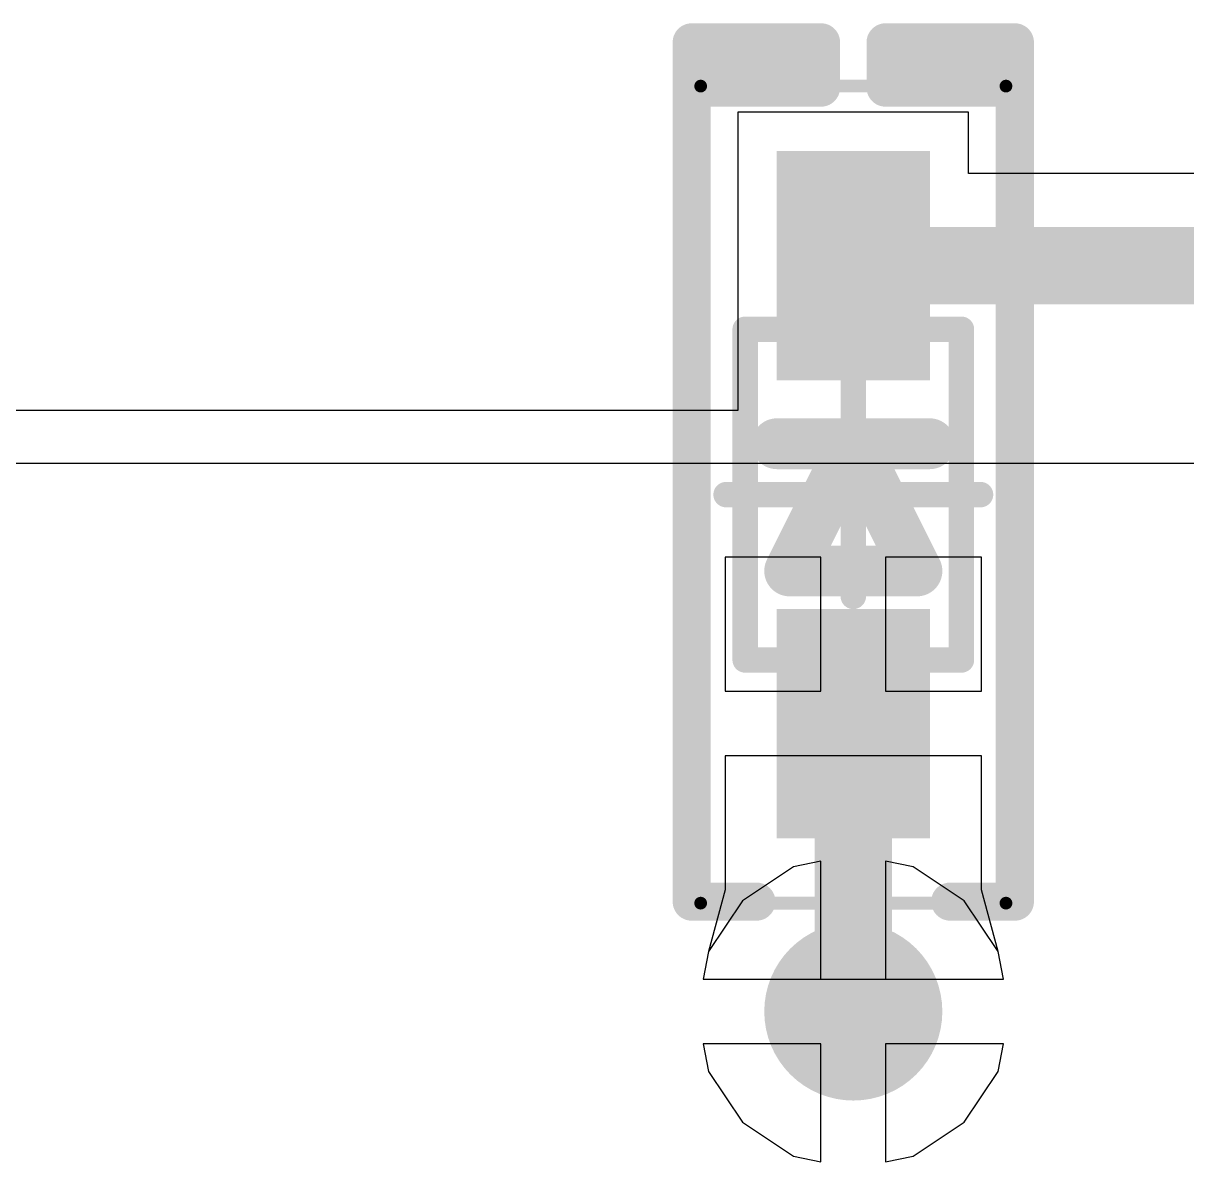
# Model space of a CAD drawing. Header units: millimetres. Extents: x 45 to 209, y 90 to 189.
# Drawn here: x 146.205 to 150.778, y 98.391 to 102.866 of the extents above; entities that cross this region are included whole.
import ezdxf

# ---------------------------------------------------------------- set-up
doc = ezdxf.new("R2010")
doc.units = ezdxf.units.MM
for name, color, linetype in [('BottomLayer', 5, 'Continuous'), ('Mechanical13', 56, 'Continuous'), ('Mechanical15', 56, 'Continuous'), ('MultiLayer', 9, 'Continuous'), ('TopLayer', 1, 'Continuous'), ('TopOverlay', 2, 'Continuous'), ('TopPaste', 8, 'Continuous'), ('TopSolder', 216, 'Continuous'), ('ViaHoleLayer', 16, 'Continuous')]:
    doc.layers.add(name, color=color, linetype=linetype)

# ---------------------------------------------------------------- blocks, each defined once
blk = doc.blocks.new('SOD523F_76')
at = {"layer": 'Mechanical13', "const_width": 0.1}
for points in [[(-0.65, 0.425), (-0.65, -0.425)], [(-0.65, 0.425), (0.65, 0.425)], [(0.65, 0.425), (0.65, -0.425)], [(-0.65, -0.425), (0.65, -0.425)]]:
    blk.add_lwpolyline(points, dxfattribs=at)
at = {"layer": 'Mechanical13', "const_width": 0.05}
for points in [[(-0.675, 0.425, 1), (-0.625, 0.425, 1)], [(-0.675, 0.425, 1), (-0.625, 0.425, 1)], [(0.625, 0.425, 1), (0.675, 0.425, 1)], [(0.625, 0.425, 1), (0.675, 0.425, 1)], [(-0.675, -0.425, 1), (-0.625, -0.425, 1)], [(-0.675, -0.425, 1), (-0.625, -0.425, 1)], [(0.625, -0.425, 1), (0.675, -0.425, 1)], [(0.625, -0.425, 1), (0.675, -0.425, 1)]]:
    blk.add_lwpolyline(points, format="xyb", close=True, dxfattribs=at)
at = {"layer": 'Mechanical15'}
for points, const_width in [([(-1.606, 0.6), (-1.606, -0.6)], 0.05), ([(-1.606, 0.6), (1.606, 0.6)], 0.05), ([(1.606, 0.6), (1.606, -0.6)], 0.05), ([(0, 0.5), (0, -0.5)], 0.1), ([(-0.4, 0), (0.6, 0)], 0.1), ([(-1.606, -0.6), (1.606, -0.6)], 0.05)]:
    blk.add_lwpolyline(points, dxfattribs=dict(at, const_width=const_width))
for points, const_width in [([(-1.6185, 0.6, 1), (-1.5935, 0.6, 1)], 0.025), ([(-1.6185, 0.6, 1), (-1.5935, 0.6, 1)], 0.025), ([(1.5935, 0.6, 1), (1.6185, 0.6, 1)], 0.025), ([(1.5935, 0.6, 1), (1.6185, 0.6, 1)], 0.025), ([(-0.025, 0.5, 1), (0.025, 0.5, 1)], 0.05), ([(-0.425, 0, 1), (-0.375, 0, 1)], 0.05), ([(0.575, 0, 1), (0.625, 0, 1)], 0.05), ([(-0.025, -0.5, 1), (0.025, -0.5, 1)], 0.05), ([(-1.6185, -0.6, 1), (-1.5935, -0.6, 1)], 0.025), ([(-1.6185, -0.6, 1), (-1.5935, -0.6, 1)], 0.025), ([(1.5935, -0.6, 1), (1.6185, -0.6, 1)], 0.025), ([(1.5935, -0.6, 1), (1.6185, -0.6, 1)], 0.025)]:
    blk.add_lwpolyline(points, format="xyb", close=True, dxfattribs=dict(at, const_width=const_width))
at = {"layer": 'TopLayer'}
for points in [[(-0.5, -0.25), (-0.5, 0.25), (-1.3, -0.25), (-1.3, 0.25)], [(1.3, -0.25), (1.3, 0.25), (0.5, -0.25), (0.5, 0.25)]]:
    blk.add_solid(points, dxfattribs=at)
at = {"layer": 'TopOverlay'}
for points, const_width in [([(-1.6, 0.635), (1.651, 0.635)], 0.15), ([(-1.6, 0.635), (-1.6, 0.381)], 0.15), ([(1.6, 0.635), (1.778, 0.635)], 0.15), ([(1.6, 0.635), (1.6, 0.127)], 0.15), ([(1.778, 0.635), (1.778, 0.127)], 0.15), ([(0.2, 0.3), (0.2, -0.3)], 0.2), ([(-0.3, 0.25), (-0.3, -0.1)], 0.2), ([(-0.3, 0.25), (0.2, 0)], 0.2), ([(1.6, 0.127), (1.778, 0.127)], 0.15), ([(0.2, 0), (-0.3, -0.25)], 0.2), ([(-0.3, -0.1), (-0.3, -0.25)], 0.2), ([(1.6, -0.127), (1.6, -0.635)], 0.15), ([(1.6, -0.127), (1.778, -0.127)], 0.15), ([(1.778, -0.127), (1.778, -0.635)], 0.15), ([(-1.6, -0.381), (-1.6, -0.635)], 0.15), ([(-1.6, -0.635), (1.651, -0.635)], 0.15), ([(1.6, -0.635), (1.778, -0.635)], 0.15)]:
    blk.add_lwpolyline(points, dxfattribs=dict(at, const_width=const_width))
for points, const_width in [([(-1.6375, 0.635, 1), (-1.5625, 0.635, 1)], 0.075), ([(-1.6375, 0.635, 1), (-1.5625, 0.635, 1)], 0.075), ([(1.5625, 0.635, 1), (1.6375, 0.635, 1)], 0.075), ([(1.5625, 0.635, 1), (1.6375, 0.635, 1)], 0.075), ([(1.6135, 0.635, 1), (1.6885, 0.635, 1)], 0.075), ([(1.7405, 0.635, 1), (1.8155, 0.635, 1)], 0.075), ([(1.7405, 0.635, 1), (1.8155, 0.635, 1)], 0.075), ([(-1.6375, 0.381, 1), (-1.5625, 0.381, 1)], 0.075), ([(0.15, 0.3, 1), (0.25, 0.3, 1)], 0.1), ([(-0.35, 0.25, 1), (-0.25, 0.25, 1)], 0.1), ([(-0.35, 0.25, 1), (-0.25, 0.25, 1)], 0.1), ([(1.5625, 0.127, 1), (1.6375, 0.127, 1)], 0.075), ([(1.5625, 0.127, 1), (1.6375, 0.127, 1)], 0.075), ([(1.7405, 0.127, 1), (1.8155, 0.127, 1)], 0.075), ([(1.7405, 0.127, 1), (1.8155, 0.127, 1)], 0.075), ([(0.15, 0, 1), (0.25, 0, 1)], 0.1), ([(0.15, 0, 1), (0.25, 0, 1)], 0.1), ([(-0.35, -0.1, 1), (-0.25, -0.1, 1)], 0.1), ([(-0.35, -0.1, 1), (-0.25, -0.1, 1)], 0.1), ([(1.5625, -0.127, 1), (1.6375, -0.127, 1)], 0.075), ([(1.5625, -0.127, 1), (1.6375, -0.127, 1)], 0.075), ([(1.7405, -0.127, 1), (1.8155, -0.127, 1)], 0.075), ([(1.7405, -0.127, 1), (1.8155, -0.127, 1)], 0.075), ([(-0.35, -0.25, 1), (-0.25, -0.25, 1)], 0.1), ([(-0.35, -0.25, 1), (-0.25, -0.25, 1)], 0.1), ([(0.15, -0.3, 1), (0.25, -0.3, 1)], 0.1), ([(-1.6375, -0.381, 1), (-1.5625, -0.381, 1)], 0.075), ([(-1.6375, -0.635, 1), (-1.5625, -0.635, 1)], 0.075), ([(-1.6375, -0.635, 1), (-1.5625, -0.635, 1)], 0.075), ([(1.5625, -0.635, 1), (1.6375, -0.635, 1)], 0.075), ([(1.5625, -0.635, 1), (1.6375, -0.635, 1)], 0.075), ([(1.6135, -0.635, 1), (1.6885, -0.635, 1)], 0.075), ([(1.7405, -0.635, 1), (1.8155, -0.635, 1)], 0.075), ([(1.7405, -0.635, 1), (1.8155, -0.635, 1)], 0.075)]:
    blk.add_lwpolyline(points, format="xyb", close=True, dxfattribs=dict(at, const_width=const_width))
for points in [[(1.6, 0.127), (1.778, 0.127), (1.6, 0.635), (1.778, 0.635)], [(1.6, -0.6), (1.8, -0.6), (1.6, -0.127), (1.8, -0.127)]]:
    blk.add_solid(points, dxfattribs=at)
at = {"layer": 'TopPaste'}
for points in [[(-0.5, -0.25), (-0.5, 0.25), (-1.3, -0.25), (-1.3, 0.25)], [(1.3, -0.25), (1.3, 0.25), (0.5, -0.25), (0.5, 0.25)]]:
    blk.add_solid(points, dxfattribs=at)
at = {"layer": 'TopSolder'}
for points in [[(-0.4492, -0.3008), (-0.4492, 0.3008), (-1.3508, -0.3008), (-1.3508, 0.3008)], [(1.3508, -0.3008), (1.3508, 0.3008), (0.4492, -0.3008), (0.4492, 0.3008)]]:
    blk.add_solid(points, dxfattribs=at)

msp = doc.modelspace()

# ---------------------------------------------------------------- linework, layer by layer
at = {"layer": 'BottomLayer'}
for p, q in [((149.2317, 99.5502), (149.032, 99.4167)), ((149.3404, 99.5718), (149.2317, 99.5502)), ((149.3404, 99.1082), (149.3404, 99.5718)), ((149.7031, 99.5502), (149.5944, 99.5718)), ((149.5944, 99.5718), (149.5944, 99.1082)), ((149.9029, 99.4167), (149.7031, 99.5502)), ((149.032, 99.4167), (148.8985, 99.2169)), ((150.0364, 99.2169), (149.9029, 99.4167)), ((148.8985, 99.2169), (148.8768, 99.1082)), ((150.058, 99.1082), (150.0364, 99.2169)), ((148.8768, 99.1082), (149.3404, 99.1082)), ((149.5944, 99.1082), (150.058, 99.1082)), ((149.3404, 98.8542), (148.8768, 98.8542)), ((148.8768, 98.8542), (148.8985, 98.7456)), ((149.3404, 98.3907), (149.3404, 98.8542)), ((150.058, 98.8542), (149.5944, 98.8542)), ((149.5944, 98.8542), (149.5944, 98.3907)), ((150.0364, 98.7456), (150.058, 98.8542)), ((148.8985, 98.7456), (149.032, 98.5458)), ((149.9029, 98.5458), (150.0364, 98.7456)), ((149.032, 98.5458), (149.2317, 98.4123)), ((149.7031, 98.4123), (149.9029, 98.5458)), ((149.2317, 98.4123), (149.3404, 98.3907)), ((149.5944, 98.3907), (149.7031, 98.4123))]:
    msp.add_line(p, q, dxfattribs=at)
at = {"layer": 'BottomLayer', "const_width": 0.35}
msp.add_lwpolyline([(149.2924, 98.9812, 1), (149.6424, 98.9812, 1)], format="xyb", close=True, dxfattribs=at)
at = {"layer": 'MultiLayer', "const_width": 0.35}
msp.add_lwpolyline([(149.2924, 98.9812, 1), (149.6424, 98.9812, 1)], format="xyb", close=True, dxfattribs=at)
at = {"layer": 'TopLayer'}
for p, q in [((149.9206, 102.5164), (149.0142, 102.5164)), ((149.0142, 102.5164), (149.0142, 101.3442)), ((149.9206, 102.2758), (149.9206, 102.5164)), ((150.949, 102.2758), (149.9206, 102.2758)), ((149.0142, 101.3442), (134.4065, 101.3442)), ((134.4065, 101.137), (151.1409, 101.137)), ((149.3404, 100.7672), (148.9634, 100.7672)), ((148.9634, 100.7672), (148.9634, 100.2402)), ((149.3404, 100.2402), (149.3404, 100.7672)), ((149.9714, 100.7672), (149.5944, 100.7672)), ((149.5944, 100.7672), (149.5944, 100.2402)), ((149.9714, 100.2402), (149.9714, 100.7672)), ((148.9634, 100.2402), (149.3404, 100.2402)), ((149.5944, 100.2402), (149.9714, 100.2402)), ((149.4674, 99.9862), (148.9634, 99.9862)), ((148.9634, 99.9862), (148.9634, 99.4592)), ((149.9714, 99.9862), (149.4674, 99.9862)), ((149.9714, 99.4592), (149.9714, 99.9862)), ((148.9634, 99.4592), (148.8985, 99.2169)), ((148.9634, 99.4592), (148.9634, 99.4592)), ((150.0364, 99.2169), (149.9714, 99.4592)), ((149.9714, 99.4592), (149.9714, 99.4592)), ((149.9714, 99.4592), (149.9714, 99.4592)), ((149.9714, 99.4592), (149.9714, 99.4592)), ((148.8985, 99.2169), (148.8768, 99.1082)), ((150.058, 99.1082), (150.0364, 99.2169)), ((148.8768, 99.1082), (150.058, 99.1082)), ((149.3404, 98.8542), (148.8768, 98.8542)), ((148.8768, 98.8542), (148.8985, 98.7456)), ((149.3404, 98.3907), (149.3404, 98.8542)), ((150.058, 98.8542), (149.5944, 98.8542)), ((149.5944, 98.8542), (149.5944, 98.3907)), ((150.0364, 98.7456), (150.058, 98.8542)), ((148.8985, 98.7456), (149.032, 98.5458)), ((149.9029, 98.5458), (150.0364, 98.7456)), ((149.032, 98.5458), (149.2317, 98.4123)), ((149.7031, 98.4123), (149.9029, 98.5458)), ((149.2317, 98.4123), (149.3404, 98.3907)), ((149.5944, 98.3907), (149.7031, 98.4123))]:
    msp.add_line(p, q, dxfattribs=at)
at = {"layer": 'TopLayer', "const_width": 0.3048}
for points in [[(149.4674, 101.9132), (151.3043, 101.9132)], [(149.4674, 98.9812), (149.4674, 100.1132)]]:
    msp.add_lwpolyline(points, dxfattribs=at)
at = {"layer": 'TopLayer'}
for points, const_width in [([(149.3912, 101.9132, 1), (149.5436, 101.9132, 1)], 0.1524), ([(149.3912, 100.1132, 1), (149.5436, 100.1132, 1)], 0.1524), ([(149.2924, 98.9812, 1), (149.6424, 98.9812, 1)], 0.35), ([(149.3912, 98.9812, 1), (149.5436, 98.9812, 1)], 0.1524)]:
    msp.add_lwpolyline(points, format="xyb", close=True, dxfattribs=dict(at, const_width=const_width))
at = {"layer": 'ViaHoleLayer', "const_width": 0.175}
msp.add_lwpolyline([(149.3799, 98.9812, 1), (149.5549, 98.9812, 1)], format="xyb", close=True, dxfattribs=at)

# ---------------------------------------------------------------- block references
at = {"rotation": 90}
msp.add_blockref('SOD523F_76', (149.4674, 101.0132), dxfattribs=at)

doc.saveas('drawing.dxf')
